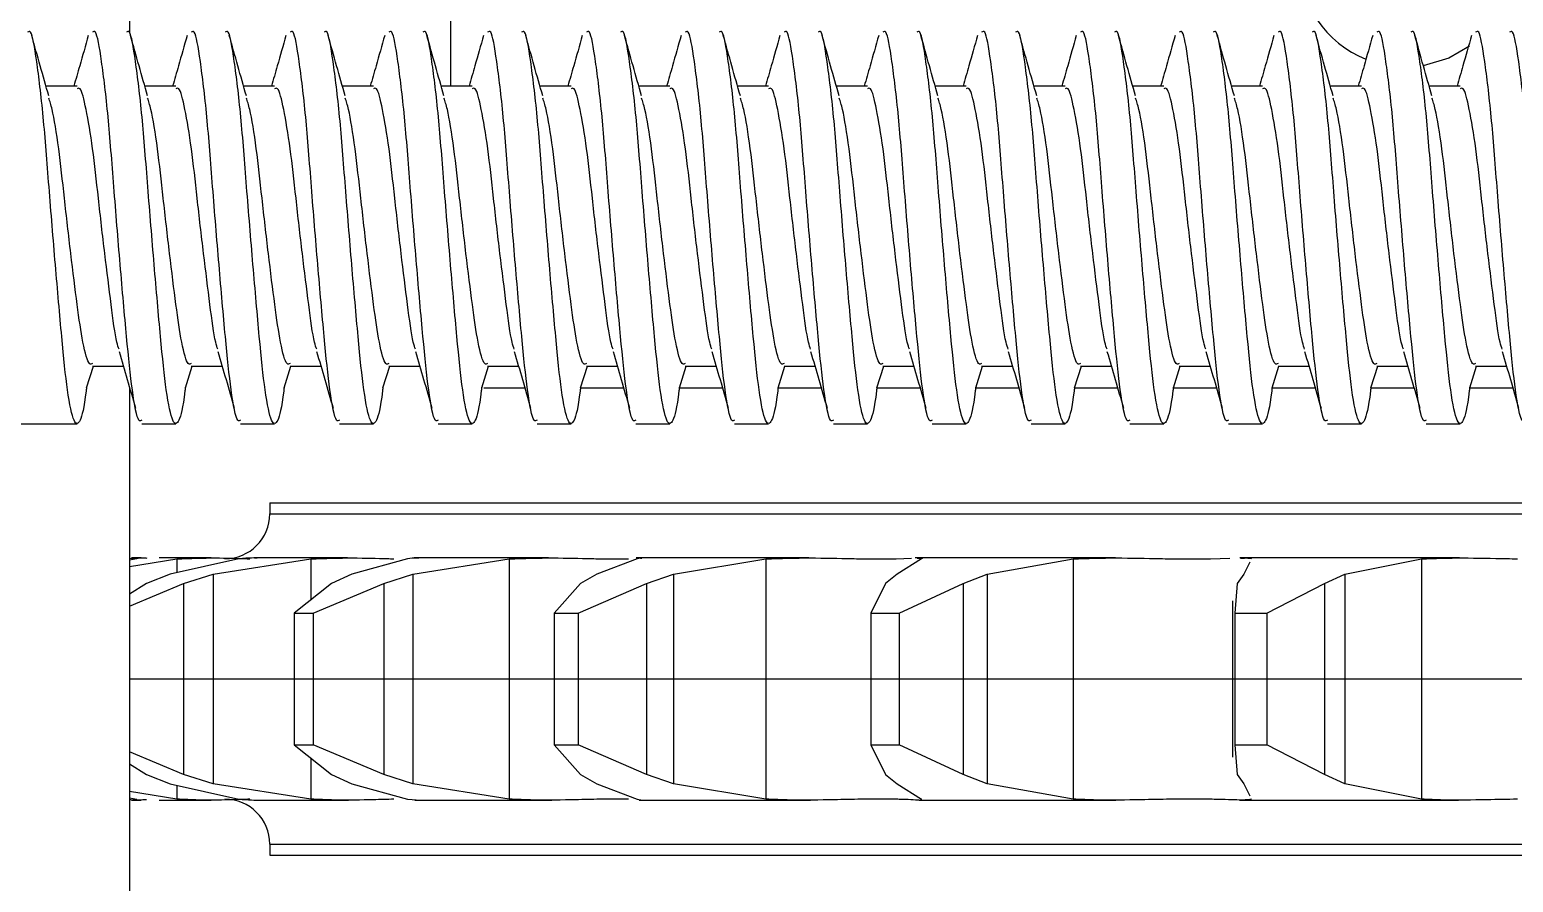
# Model space of a CAD drawing. Header units: millimetres. Extents: x -2889 to 8174, y 2447 to 8478.
# Drawn here: x 1608.521 to 1613.026, y 3398.274 to 3400.862 of the extents above; entities that cross this region are included whole.
import ezdxf

# ---------------------------------------------------------------- set-up
doc = ezdxf.new("R2010")
doc.units = ezdxf.units.MM

msp = doc.modelspace()

# ---------------------------------------------------------------- linework, layer by layer
at = {"color": 7, "linetype": 'Continuous', "lineweight": 25}
for p, q in [((1608.8239, 3404.4155), (1608.8239, 3400.854)), ((1609.7999, 3400.6905), (1609.7999, 3401.6735)), ((1608.6646, 3400.6905), (1608.5704, 3400.6905)), ((1608.9646, 3400.6905), (1608.8704, 3400.6905)), ((1609.2646, 3400.6905), (1609.1704, 3400.6905)), ((1609.5646, 3400.6905), (1609.4704, 3400.6905)), ((1609.8646, 3400.6905), (1609.7704, 3400.6905)), ((1610.1646, 3400.6905), (1610.0704, 3400.6905)), ((1610.4646, 3400.6905), (1610.3704, 3400.6905)), ((1610.7646, 3400.6905), (1610.6704, 3400.6905)), ((1611.0646, 3400.6905), (1610.9704, 3400.6905)), ((1611.3646, 3400.6905), (1611.2704, 3400.6905)), ((1611.6646, 3400.6905), (1611.5704, 3400.6905)), ((1611.9646, 3400.6905), (1611.8704, 3400.6905)), ((1612.2646, 3400.6905), (1612.1704, 3400.6905)), ((1612.5646, 3400.6905), (1612.4704, 3400.6905)), ((1612.8646, 3400.6905), (1612.7704, 3400.6905)), ((1608.6936, 3399.775), (1608.7142, 3399.8405)), ((1608.7115, 3399.8405), (1608.8052, 3399.8405)), ((1608.9936, 3399.775), (1609.0142, 3399.8405)), ((1609.0115, 3399.8405), (1609.1052, 3399.8405)), ((1609.2936, 3399.775), (1609.3142, 3399.8405)), ((1609.3115, 3399.8405), (1609.4052, 3399.8405)), ((1609.5936, 3399.775), (1609.6142, 3399.8405)), ((1609.6115, 3399.8405), (1609.7052, 3399.8405)), ((1609.8936, 3399.775), (1609.9142, 3399.8405)), ((1609.9115, 3399.8405), (1610.0052, 3399.8405)), ((1610.1936, 3399.775), (1610.2142, 3399.8405)), ((1610.2115, 3399.8405), (1610.3052, 3399.8405)), ((1610.4936, 3399.775), (1610.5142, 3399.8405)), ((1610.5115, 3399.8405), (1610.6052, 3399.8405)), ((1610.7936, 3399.775), (1610.8142, 3399.8405)), ((1610.8115, 3399.8405), (1610.9052, 3399.8405)), ((1611.0936, 3399.775), (1611.1142, 3399.8405)), ((1611.1115, 3399.8405), (1611.2052, 3399.8405)), ((1611.3936, 3399.775), (1611.4142, 3399.8405)), ((1611.4115, 3399.8405), (1611.5052, 3399.8405)), ((1611.6936, 3399.775), (1611.7142, 3399.8405)), ((1611.7115, 3399.8405), (1611.8052, 3399.8405)), ((1611.9936, 3399.775), (1612.0142, 3399.8405)), ((1612.0115, 3399.8405), (1612.1052, 3399.8405)), ((1612.2936, 3399.775), (1612.3142, 3399.8405)), ((1612.3115, 3399.8405), (1612.4052, 3399.8405)), ((1612.5936, 3399.775), (1612.6142, 3399.8405)), ((1612.6115, 3399.8405), (1612.7052, 3399.8405)), ((1612.8936, 3399.775), (1612.9142, 3399.8405)), ((1612.9115, 3399.8405), (1613.0052, 3399.8405)), ((1608.8239, 3399.7766), (1608.8239, 3396.2412)), ((1610.0248, 3399.7735), (1609.8999, 3399.7735)), ((1610.3248, 3399.7735), (1610.1931, 3399.7735)), ((1610.6248, 3399.7735), (1610.4931, 3399.7735)), ((1610.9248, 3399.7735), (1610.7931, 3399.7735)), ((1611.2248, 3399.7735), (1611.0931, 3399.7735)), ((1611.5248, 3399.7735), (1611.3931, 3399.7735)), ((1611.8248, 3399.7735), (1611.6931, 3399.7735)), ((1612.1248, 3399.7735), (1611.9931, 3399.7735)), ((1612.4248, 3399.7735), (1612.2931, 3399.7735)), ((1612.7248, 3399.7735), (1612.5931, 3399.7735)), ((1613.0248, 3399.7735), (1612.8931, 3399.7735)), ((1608.0239, 3399.6655), (1608.6646, 3399.6655)), ((1608.8615, 3399.6655), (1608.9646, 3399.6655)), ((1609.1615, 3399.6655), (1609.2646, 3399.6655)), ((1609.4615, 3399.6655), (1609.5646, 3399.6655)), ((1609.7615, 3399.6655), (1609.8646, 3399.6655)), ((1610.0615, 3399.6655), (1610.1646, 3399.6655)), ((1610.3615, 3399.6655), (1610.4646, 3399.6655)), ((1610.6615, 3399.6655), (1610.7646, 3399.6655)), ((1610.9615, 3399.6655), (1611.0646, 3399.6655)), ((1611.2615, 3399.6655), (1611.3646, 3399.6655)), ((1611.5615, 3399.6655), (1611.6646, 3399.6655)), ((1611.8615, 3399.6655), (1611.9646, 3399.6655)), ((1612.1615, 3399.6655), (1612.2646, 3399.6655)), ((1612.4615, 3399.6655), (1612.5646, 3399.6655)), ((1612.7615, 3399.6655), (1612.8646, 3399.6655)), ((1609.2499, 3399.4259), (1609.2499, 3399.392)), ((1609.2499, 3399.4259), (1609.2983, 3399.4259)), ((1609.2983, 3399.4259), (1617.8341, 3399.4259)), ((1608.8239, 3399.2327), (1608.9673, 3399.2558)), ((1608.8461, 3399.2558), (1608.8239, 3399.2515)), ((1608.8589, 3399.2585), (1608.8304, 3399.2585)), ((1609.072, 3399.2585), (1608.9136, 3399.2585)), ((1609.156, 3399.2558), (1608.9479, 3399.209)), ((1609.0781, 3399.209), (1609.3745, 3399.2558)), ((1609.4855, 3399.2585), (1609.2026, 3399.2585)), ((1609.6678, 3399.2558), (1609.4995, 3399.209)), ((1609.6838, 3399.209), (1609.977, 3399.2558)), ((1610.0964, 3399.2585), (1609.688, 3399.2585)), ((1609.977, 3399.2558), (1609.977, 3398.5262)), ((1610.3659, 3399.2558), (1610.2425, 3399.209)), ((1610.2522, 3399.256), (1610.3396, 3399.256)), ((1610.8863, 3399.2585), (1610.362, 3399.2585)), ((1610.4754, 3399.209), (1610.7565, 3399.2558)), ((1610.7565, 3399.2558), (1610.7565, 3398.5262)), ((1611.046, 3399.256), (1611.1521, 3399.256)), ((1611.1521, 3399.256), (1611.1984, 3399.2575)), ((1611.2291, 3399.2558), (1611.1545, 3399.209)), ((1611.8181, 3399.2585), (1611.2098, 3399.2585)), ((1611.4287, 3399.209), (1611.6892, 3399.2558)), ((1611.6892, 3399.2558), (1611.6892, 3398.5262)), ((1611.9842, 3399.256), (1612.1059, 3399.256)), ((1612.1059, 3399.256), (1612.1653, 3399.2575)), ((1612.8623, 3399.2585), (1612.195, 3399.2585)), ((1612.226, 3399.2455), (1612.2075, 3399.209)), ((1612.5148, 3399.209), (1612.7467, 3399.2558)), ((1612.7467, 3399.2558), (1612.7467, 3398.5262)), ((1608.9479, 3399.209), (1608.8754, 3399.1805)), ((1608.9878, 3399.1805), (1609.0781, 3399.209)), ((1609.0781, 3399.209), (1609.0781, 3398.573)), ((1609.4995, 3399.209), (1609.4377, 3399.1805)), ((1609.5967, 3399.1805), (1609.6838, 3399.209)), ((1609.6838, 3399.209), (1609.6838, 3398.573)), ((1610.2425, 3399.209), (1610.1933, 3399.1805)), ((1610.3941, 3399.1805), (1610.4754, 3399.209)), ((1610.4754, 3399.209), (1610.4754, 3398.573)), ((1611.1545, 3399.209), (1611.1192, 3399.1805)), ((1611.3558, 3399.1805), (1611.4287, 3399.209)), ((1611.4287, 3399.209), (1611.4287, 3398.573)), ((1612.2075, 3399.209), (1612.1873, 3399.1805)), ((1612.4525, 3399.1805), (1612.5148, 3399.209)), ((1612.5148, 3399.209), (1612.5148, 3398.573)), ((1608.8239, 3399.1122), (1608.9878, 3399.1805)), ((1608.8754, 3399.1805), (1608.8239, 3399.1483)), ((1608.9878, 3399.1805), (1608.9878, 3398.6016)), ((1609.4377, 3399.1805), (1609.324, 3399.0909)), ((1609.3821, 3399.0909), (1609.5967, 3399.1805)), ((1609.5967, 3399.1805), (1609.5967, 3398.6016)), ((1610.1933, 3399.1805), (1610.1132, 3399.0909)), ((1610.1865, 3399.0909), (1610.3941, 3399.1805)), ((1610.3941, 3399.1805), (1610.3941, 3398.6016)), ((1611.1192, 3399.1805), (1611.0751, 3399.0909)), ((1611.1615, 3399.0909), (1611.3558, 3399.1805)), ((1611.3558, 3399.1805), (1611.3558, 3398.6016)), ((1612.1873, 3399.1805), (1612.1806, 3399.0909)), ((1612.2774, 3399.0909), (1612.4525, 3399.1805)), ((1612.4525, 3399.1805), (1612.4525, 3398.6016)), ((1612.1733, 3399.1284), (1612.1733, 3398.6536)), ((1609.324, 3399.0909), (1609.3821, 3399.0909)), ((1609.324, 3399.0909), (1609.324, 3398.6911)), ((1609.3821, 3399.0909), (1609.3821, 3398.6911)), ((1610.1132, 3399.0909), (1610.1865, 3399.0909)), ((1610.1132, 3399.0909), (1610.1132, 3398.6911)), ((1610.1865, 3399.0909), (1610.1865, 3398.6911)), ((1611.0751, 3399.0909), (1611.1615, 3399.0909)), ((1611.0751, 3399.0909), (1611.0751, 3398.6911)), ((1611.1615, 3399.0909), (1611.1615, 3398.6911)), ((1612.1806, 3399.0909), (1612.2774, 3399.0909)), ((1612.1806, 3399.0909), (1612.1806, 3398.6911)), ((1612.2774, 3399.0909), (1612.2774, 3398.6911)), ((1608.9878, 3398.6016), (1608.8239, 3398.6698)), ((1609.324, 3398.6911), (1609.4377, 3398.6016)), ((1609.324, 3398.6911), (1609.3821, 3398.6911)), ((1609.5967, 3398.6016), (1609.3821, 3398.6911)), ((1610.1132, 3398.6911), (1610.1933, 3398.6016)), ((1610.1132, 3398.6911), (1610.1865, 3398.6911)), ((1610.3941, 3398.6016), (1610.1865, 3398.6911)), ((1611.0751, 3398.6911), (1611.1192, 3398.6016)), ((1611.0751, 3398.6911), (1611.1615, 3398.6911)), ((1611.3558, 3398.6016), (1611.1615, 3398.6911)), ((1612.1806, 3398.6911), (1612.1873, 3398.6016)), ((1612.1806, 3398.6911), (1612.2774, 3398.6911)), ((1612.4525, 3398.6016), (1612.2774, 3398.6911)), ((1608.8239, 3398.6337), (1608.8754, 3398.6016)), ((1608.8754, 3398.6016), (1608.9479, 3398.573)), ((1608.9479, 3398.573), (1609.156, 3398.5262)), ((1609.0781, 3398.573), (1608.9878, 3398.6016)), ((1609.3745, 3398.5262), (1609.0781, 3398.573)), ((1609.4377, 3398.6016), (1609.4995, 3398.573)), ((1609.4995, 3398.573), (1609.6678, 3398.5262)), ((1609.6838, 3398.573), (1609.5967, 3398.6016)), ((1609.977, 3398.5262), (1609.6838, 3398.573)), ((1610.1933, 3398.6016), (1610.2425, 3398.573)), ((1610.2425, 3398.573), (1610.3659, 3398.5262)), ((1610.4754, 3398.573), (1610.3941, 3398.6016)), ((1610.7565, 3398.5262), (1610.4754, 3398.573)), ((1611.1192, 3398.6016), (1611.1545, 3398.573)), ((1611.1545, 3398.573), (1611.2291, 3398.5262)), ((1611.4287, 3398.573), (1611.3558, 3398.6016)), ((1611.6892, 3398.5262), (1611.4287, 3398.573)), ((1612.1873, 3398.6016), (1612.2075, 3398.573)), ((1612.2075, 3398.573), (1612.226, 3398.5365)), ((1612.5148, 3398.573), (1612.4525, 3398.6016)), ((1612.7467, 3398.5262), (1612.5148, 3398.573)), ((1608.9673, 3398.5262), (1608.8239, 3398.5493)), ((1608.8239, 3398.5305), (1608.8461, 3398.5262)), ((1608.8304, 3398.5235), (1608.8593, 3398.5235)), ((1608.9143, 3398.5235), (1609.072, 3398.5235)), ((1609.2027, 3398.5235), (1609.4888, 3398.5235)), ((1609.6908, 3398.5235), (1610.1062, 3398.5235)), ((1610.3396, 3398.526), (1610.2522, 3398.526)), ((1610.3659, 3398.5262), (1610.3815, 3398.5236)), ((1610.372, 3398.5235), (1610.892, 3398.5235)), ((1611.1521, 3398.526), (1611.046, 3398.526)), ((1611.2214, 3398.5235), (1611.819, 3398.5235)), ((1611.2291, 3398.5262), (1611.2266, 3398.5253)), ((1612.1059, 3398.526), (1611.9842, 3398.526)), ((1612.1942, 3398.5235), (1612.859, 3398.5235)), ((1609.2499, 3398.3901), (1609.2499, 3398.3561)), ((1609.2499, 3398.3561), (1609.2983, 3398.3561)), ((1609.2983, 3398.3561), (1617.8341, 3398.3561))]:
    msp.add_line(p, q, dxfattribs=at)
at = {"color": 8, "linetype": 'Continuous', "lineweight": 25}
for p, q in [((1609.2499, 3399.392), (1609.2983, 3399.392)), ((1609.2983, 3399.392), (1617.8341, 3399.392)), ((1608.9673, 3399.2558), (1608.9673, 3399.2134)), ((1609.3745, 3399.2558), (1609.3745, 3399.1307)), ((1609.3745, 3398.6513), (1609.3745, 3398.5262)), ((1608.9673, 3398.5686), (1608.9673, 3398.5262)), ((1609.2499, 3398.3901), (1609.2983, 3398.3901)), ((1609.2983, 3398.3901), (1617.8341, 3398.3901))]:
    msp.add_line(p, q, dxfattribs=at)
msp.add_line((1658.7677, 3398.891), (1608.8239, 3398.891))
at = {"color": 7, "linetype": 'Continuous', "lineweight": 25, "flags": 128}
msp.add_lwpolyline([(1612.8925, 3400.8117), (1612.8304, 3400.7759), (1612.7517, 3400.7526)], dxfattribs=at)
at = {"color": 7, "linetype": 'Continuous', "lineweight": 25}
for centre, radius, start, end in [((1612.6999, 3401.0735), 0.325, 180, 248.003), ((1609.1139, 3399.392), 0.1359, 270, 0), ((1609.1139, 3398.3901), 0.1359, 0, 90)]:
    msp.add_arc(centre, radius, start, end, dxfattribs=at)
for points, knots in [([(1608.6936, 3399.7779), (1608.6932, 3399.7737), (1608.6862, 3399.714), (1608.6739, 3399.6666), (1608.6558, 3399.6603), (1608.6353, 3399.754), (1608.6184, 3399.9238), (1608.5989, 3400.1457), (1608.5793, 3400.3856), (1608.5624, 3400.6089), (1608.5419, 3400.7745), (1608.5269, 3400.8627), (1608.5177, 3400.8563), (1608.5146, 3400.8541)], [0, 0, 0, 0, 0.007835, 0.111603, 0.215371, 0.321885, 0.424154, 0.529736, 0.635319, 0.737588, 0.844102, 0.947869, 1, 1, 1, 1]), ([(1608.8615, 3399.6769), (1608.8585, 3399.6747), (1608.8494, 3399.668), (1608.8322, 3399.7566), (1608.8153, 3399.9231), (1608.7957, 3400.1459), (1608.7762, 3400.3855), (1608.7593, 3400.6089), (1608.7388, 3400.7745), (1608.7238, 3400.8627), (1608.7146, 3400.8563), (1608.7115, 3400.8541)], [0, 0, 0, 0, 0.061748, 0.189116, 0.311408, 0.437663, 0.563918, 0.68621, 0.813578, 0.937663, 1, 1, 1, 1]), ([(1608.9936, 3399.7779), (1608.9932, 3399.7737), (1608.9862, 3399.714), (1608.9739, 3399.6666), (1608.9558, 3399.6603), (1608.9353, 3399.754), (1608.9184, 3399.9238), (1608.8989, 3400.1457), (1608.8793, 3400.3856), (1608.8624, 3400.6089), (1608.8419, 3400.7745), (1608.8269, 3400.8627), (1608.8177, 3400.8563), (1608.8146, 3400.8541)], [0, 0, 0, 0, 0.007835, 0.111603, 0.215371, 0.321885, 0.424154, 0.529736, 0.635319, 0.737588, 0.844102, 0.947869, 1, 1, 1, 1]), ([(1609.1615, 3399.6769), (1609.1585, 3399.6747), (1609.1494, 3399.668), (1609.1322, 3399.7566), (1609.1153, 3399.9231), (1609.0957, 3400.1459), (1609.0762, 3400.3855), (1609.0593, 3400.6089), (1609.0388, 3400.7745), (1609.0238, 3400.8627), (1609.0146, 3400.8563), (1609.0115, 3400.8541)], [0, 0, 0, 0, 0.061748, 0.189116, 0.311408, 0.437663, 0.563918, 0.68621, 0.813578, 0.937663, 1, 1, 1, 1]), ([(1609.2936, 3399.7779), (1609.2932, 3399.7737), (1609.2862, 3399.714), (1609.2739, 3399.6666), (1609.2558, 3399.6603), (1609.2353, 3399.754), (1609.2184, 3399.9238), (1609.1989, 3400.1457), (1609.1793, 3400.3856), (1609.1624, 3400.6089), (1609.1419, 3400.7745), (1609.1269, 3400.8627), (1609.1177, 3400.8563), (1609.1146, 3400.8541)], [0, 0, 0, 0, 0.007835, 0.111603, 0.215371, 0.321885, 0.424154, 0.529736, 0.635319, 0.737588, 0.844102, 0.947869, 1, 1, 1, 1]), ([(1609.4615, 3399.6769), (1609.4585, 3399.6747), (1609.4494, 3399.668), (1609.4322, 3399.7566), (1609.4153, 3399.9231), (1609.3957, 3400.1459), (1609.3762, 3400.3855), (1609.3593, 3400.6089), (1609.3388, 3400.7745), (1609.3238, 3400.8627), (1609.3146, 3400.8563), (1609.3115, 3400.8541)], [0, 0, 0, 0, 0.061748, 0.189116, 0.311408, 0.437663, 0.563918, 0.68621, 0.813578, 0.937663, 1, 1, 1, 1]), ([(1609.5936, 3399.7779), (1609.5932, 3399.7737), (1609.5862, 3399.714), (1609.5739, 3399.6666), (1609.5558, 3399.6603), (1609.5353, 3399.754), (1609.5184, 3399.9238), (1609.4989, 3400.1457), (1609.4793, 3400.3856), (1609.4624, 3400.6089), (1609.4419, 3400.7745), (1609.4269, 3400.8627), (1609.4177, 3400.8563), (1609.4146, 3400.8541)], [0, 0, 0, 0, 0.007835, 0.111603, 0.215371, 0.321885, 0.424154, 0.529736, 0.635319, 0.737588, 0.844102, 0.947869, 1, 1, 1, 1]), ([(1609.7615, 3399.6769), (1609.7585, 3399.6747), (1609.7494, 3399.668), (1609.7322, 3399.7566), (1609.7153, 3399.9231), (1609.6957, 3400.1459), (1609.6762, 3400.3855), (1609.6593, 3400.6089), (1609.6388, 3400.7745), (1609.6238, 3400.8627), (1609.6146, 3400.8563), (1609.6115, 3400.8541)], [0, 0, 0, 0, 0.061748, 0.189116, 0.311408, 0.437663, 0.563918, 0.68621, 0.813578, 0.937663, 1, 1, 1, 1]), ([(1609.8936, 3399.7779), (1609.8932, 3399.7737), (1609.8862, 3399.714), (1609.8739, 3399.6666), (1609.8558, 3399.6603), (1609.8353, 3399.754), (1609.8184, 3399.9238), (1609.7989, 3400.1457), (1609.7793, 3400.3856), (1609.7624, 3400.6089), (1609.7419, 3400.7745), (1609.7269, 3400.8627), (1609.7177, 3400.8563), (1609.7146, 3400.8541)], [0, 0, 0, 0, 0.007835, 0.111603, 0.215371, 0.321885, 0.424154, 0.529736, 0.635319, 0.737588, 0.844102, 0.947869, 1, 1, 1, 1]), ([(1610.0615, 3399.6769), (1610.0585, 3399.6747), (1610.0494, 3399.668), (1610.0322, 3399.7566), (1610.0153, 3399.9231), (1609.9957, 3400.1459), (1609.9762, 3400.3855), (1609.9593, 3400.6089), (1609.9388, 3400.7745), (1609.9238, 3400.8627), (1609.9146, 3400.8563), (1609.9115, 3400.8541)], [0, 0, 0, 0, 0.061748, 0.189116, 0.311408, 0.437663, 0.563918, 0.68621, 0.813578, 0.937663, 1, 1, 1, 1]), ([(1610.1936, 3399.7779), (1610.1932, 3399.7737), (1610.1862, 3399.714), (1610.1739, 3399.6666), (1610.1558, 3399.6603), (1610.1353, 3399.754), (1610.1184, 3399.9238), (1610.0989, 3400.1457), (1610.0793, 3400.3856), (1610.0624, 3400.6089), (1610.0419, 3400.7745), (1610.0269, 3400.8627), (1610.0177, 3400.8563), (1610.0146, 3400.8541)], [0, 0, 0, 0, 0.007835, 0.111603, 0.215371, 0.321885, 0.424154, 0.529736, 0.635319, 0.737588, 0.844102, 0.947869, 1, 1, 1, 1]), ([(1610.3615, 3399.6769), (1610.3585, 3399.6747), (1610.3494, 3399.668), (1610.3322, 3399.7566), (1610.3153, 3399.9231), (1610.2957, 3400.1459), (1610.2762, 3400.3855), (1610.2593, 3400.6089), (1610.2388, 3400.7745), (1610.2238, 3400.8627), (1610.2146, 3400.8563), (1610.2115, 3400.8541)], [0, 0, 0, 0, 0.061748, 0.189116, 0.311408, 0.437663, 0.563918, 0.68621, 0.813578, 0.937663, 1, 1, 1, 1]), ([(1610.4936, 3399.7779), (1610.4932, 3399.7737), (1610.4862, 3399.714), (1610.4739, 3399.6666), (1610.4558, 3399.6603), (1610.4353, 3399.754), (1610.4184, 3399.9238), (1610.3989, 3400.1457), (1610.3793, 3400.3856), (1610.3624, 3400.6089), (1610.3419, 3400.7745), (1610.3269, 3400.8627), (1610.3177, 3400.8563), (1610.3146, 3400.8541)], [0, 0, 0, 0, 0.007835, 0.111603, 0.215371, 0.321885, 0.424154, 0.529736, 0.635319, 0.737588, 0.844102, 0.947869, 1, 1, 1, 1]), ([(1610.6615, 3399.6769), (1610.6585, 3399.6747), (1610.6494, 3399.668), (1610.6322, 3399.7566), (1610.6153, 3399.9231), (1610.5957, 3400.1459), (1610.5762, 3400.3855), (1610.5593, 3400.6089), (1610.5388, 3400.7745), (1610.5238, 3400.8627), (1610.5146, 3400.8563), (1610.5115, 3400.8541)], [0, 0, 0, 0, 0.061748, 0.189116, 0.311408, 0.437663, 0.563918, 0.68621, 0.813578, 0.937663, 1, 1, 1, 1]), ([(1610.7936, 3399.7779), (1610.7932, 3399.7737), (1610.7862, 3399.714), (1610.7739, 3399.6666), (1610.7558, 3399.6603), (1610.7353, 3399.754), (1610.7184, 3399.9238), (1610.6989, 3400.1457), (1610.6793, 3400.3856), (1610.6624, 3400.6089), (1610.6419, 3400.7745), (1610.6269, 3400.8627), (1610.6177, 3400.8563), (1610.6146, 3400.8541)], [0, 0, 0, 0, 0.007835, 0.111603, 0.215371, 0.321885, 0.424154, 0.529736, 0.635319, 0.737588, 0.844102, 0.947869, 1, 1, 1, 1]), ([(1610.9615, 3399.6769), (1610.9585, 3399.6747), (1610.9494, 3399.668), (1610.9322, 3399.7566), (1610.9153, 3399.9231), (1610.8957, 3400.1459), (1610.8762, 3400.3855), (1610.8593, 3400.6089), (1610.8388, 3400.7745), (1610.8238, 3400.8627), (1610.8146, 3400.8563), (1610.8115, 3400.8541)], [0, 0, 0, 0, 0.061748, 0.189116, 0.311408, 0.437663, 0.563918, 0.68621, 0.813578, 0.937663, 1, 1, 1, 1]), ([(1611.0936, 3399.7779), (1611.0932, 3399.7737), (1611.0862, 3399.714), (1611.0739, 3399.6666), (1611.0558, 3399.6603), (1611.0353, 3399.754), (1611.0184, 3399.9238), (1610.9989, 3400.1457), (1610.9793, 3400.3856), (1610.9624, 3400.6089), (1610.9419, 3400.7745), (1610.9269, 3400.8627), (1610.9177, 3400.8563), (1610.9146, 3400.8541)], [0, 0, 0, 0, 0.007835, 0.111603, 0.215371, 0.321885, 0.424154, 0.529736, 0.635319, 0.737588, 0.844102, 0.947869, 1, 1, 1, 1]), ([(1611.2615, 3399.6769), (1611.2585, 3399.6747), (1611.2494, 3399.668), (1611.2322, 3399.7566), (1611.2153, 3399.9231), (1611.1957, 3400.1459), (1611.1762, 3400.3855), (1611.1593, 3400.6089), (1611.1388, 3400.7745), (1611.1238, 3400.8627), (1611.1146, 3400.8563), (1611.1115, 3400.8541)], [0, 0, 0, 0, 0.061748, 0.189116, 0.311408, 0.437663, 0.563918, 0.68621, 0.813578, 0.937663, 1, 1, 1, 1]), ([(1611.3936, 3399.7779), (1611.3932, 3399.7737), (1611.3862, 3399.714), (1611.3739, 3399.6666), (1611.3558, 3399.6603), (1611.3353, 3399.754), (1611.3184, 3399.9238), (1611.2989, 3400.1457), (1611.2793, 3400.3856), (1611.2624, 3400.6089), (1611.2419, 3400.7745), (1611.2269, 3400.8627), (1611.2177, 3400.8563), (1611.2146, 3400.8541)], [0, 0, 0, 0, 0.007835, 0.111603, 0.215371, 0.321885, 0.424154, 0.529736, 0.635319, 0.737588, 0.844102, 0.947869, 1, 1, 1, 1]), ([(1611.5615, 3399.6769), (1611.5585, 3399.6747), (1611.5494, 3399.668), (1611.5322, 3399.7566), (1611.5153, 3399.9231), (1611.4957, 3400.1459), (1611.4762, 3400.3855), (1611.4593, 3400.6089), (1611.4388, 3400.7745), (1611.4238, 3400.8627), (1611.4146, 3400.8563), (1611.4115, 3400.8541)], [0, 0, 0, 0, 0.061748, 0.189116, 0.311408, 0.437663, 0.563918, 0.68621, 0.813578, 0.937663, 1, 1, 1, 1]), ([(1611.6936, 3399.7779), (1611.6932, 3399.7737), (1611.6862, 3399.714), (1611.6739, 3399.6666), (1611.6558, 3399.6603), (1611.6353, 3399.754), (1611.6184, 3399.9238), (1611.5989, 3400.1457), (1611.5793, 3400.3856), (1611.5624, 3400.6089), (1611.5419, 3400.7745), (1611.5269, 3400.8627), (1611.5177, 3400.8563), (1611.5146, 3400.8541)], [0, 0, 0, 0, 0.007835, 0.111603, 0.215371, 0.321885, 0.424154, 0.529736, 0.635319, 0.737588, 0.844102, 0.947869, 1, 1, 1, 1]), ([(1611.8615, 3399.6769), (1611.8585, 3399.6747), (1611.8494, 3399.668), (1611.8322, 3399.7566), (1611.8153, 3399.9231), (1611.7957, 3400.1459), (1611.7762, 3400.3855), (1611.7593, 3400.6089), (1611.7388, 3400.7745), (1611.7238, 3400.8627), (1611.7146, 3400.8563), (1611.7115, 3400.8541)], [0, 0, 0, 0, 0.061748, 0.189116, 0.311408, 0.437663, 0.563918, 0.68621, 0.813578, 0.937663, 1, 1, 1, 1]), ([(1611.9936, 3399.7779), (1611.9932, 3399.7737), (1611.9862, 3399.714), (1611.9739, 3399.6666), (1611.9558, 3399.6603), (1611.9353, 3399.754), (1611.9184, 3399.9238), (1611.8989, 3400.1457), (1611.8793, 3400.3856), (1611.8624, 3400.6089), (1611.8419, 3400.7745), (1611.8269, 3400.8627), (1611.8177, 3400.8563), (1611.8146, 3400.8541)], [0, 0, 0, 0, 0.007835, 0.111603, 0.215371, 0.321885, 0.424154, 0.529736, 0.635319, 0.737588, 0.844102, 0.947869, 1, 1, 1, 1]), ([(1612.1615, 3399.6769), (1612.1585, 3399.6747), (1612.1494, 3399.668), (1612.1322, 3399.7566), (1612.1153, 3399.9231), (1612.0957, 3400.1459), (1612.0762, 3400.3855), (1612.0593, 3400.6089), (1612.0388, 3400.7745), (1612.0238, 3400.8627), (1612.0146, 3400.8563), (1612.0115, 3400.8541)], [0, 0, 0, 0, 0.061748, 0.189116, 0.311408, 0.437663, 0.563918, 0.68621, 0.813578, 0.937663, 1, 1, 1, 1]), ([(1612.2936, 3399.7779), (1612.2932, 3399.7737), (1612.2862, 3399.714), (1612.2739, 3399.6666), (1612.2558, 3399.6603), (1612.2353, 3399.754), (1612.2184, 3399.9238), (1612.1989, 3400.1457), (1612.1793, 3400.3856), (1612.1624, 3400.6089), (1612.1419, 3400.7745), (1612.1269, 3400.8627), (1612.1177, 3400.8563), (1612.1146, 3400.8541)], [0, 0, 0, 0, 0.007835, 0.111603, 0.215371, 0.321885, 0.424154, 0.529736, 0.635319, 0.737588, 0.844102, 0.947869, 1, 1, 1, 1]), ([(1612.4615, 3399.6769), (1612.4585, 3399.6747), (1612.4494, 3399.668), (1612.4322, 3399.7566), (1612.4153, 3399.9231), (1612.3957, 3400.1459), (1612.3762, 3400.3855), (1612.3593, 3400.6089), (1612.3388, 3400.7745), (1612.3238, 3400.8627), (1612.3146, 3400.8563), (1612.3115, 3400.8541)], [0, 0, 0, 0, 0.061748, 0.189116, 0.311408, 0.437663, 0.563918, 0.68621, 0.813578, 0.937663, 1, 1, 1, 1]), ([(1612.5936, 3399.7779), (1612.5932, 3399.7737), (1612.5862, 3399.714), (1612.5739, 3399.6666), (1612.5558, 3399.6603), (1612.5353, 3399.754), (1612.5184, 3399.9238), (1612.4989, 3400.1457), (1612.4793, 3400.3856), (1612.4624, 3400.6089), (1612.4419, 3400.7745), (1612.4269, 3400.8627), (1612.4177, 3400.8563), (1612.4146, 3400.8541)], [0, 0, 0, 0, 0.007835, 0.111603, 0.215371, 0.321885, 0.424154, 0.529736, 0.635319, 0.737588, 0.844102, 0.947869, 1, 1, 1, 1]), ([(1612.7615, 3399.6769), (1612.7585, 3399.6747), (1612.7494, 3399.668), (1612.7322, 3399.7566), (1612.7153, 3399.9231), (1612.6957, 3400.1459), (1612.6762, 3400.3855), (1612.6593, 3400.6089), (1612.6388, 3400.7745), (1612.6238, 3400.8627), (1612.6146, 3400.8563), (1612.6115, 3400.8541)], [0, 0, 0, 0, 0.061748, 0.189116, 0.311408, 0.437663, 0.563918, 0.68621, 0.813578, 0.937663, 1, 1, 1, 1]), ([(1612.8936, 3399.7779), (1612.8932, 3399.7737), (1612.8862, 3399.714), (1612.8739, 3399.6666), (1612.8558, 3399.6603), (1612.8353, 3399.754), (1612.8184, 3399.9238), (1612.7989, 3400.1457), (1612.7793, 3400.3856), (1612.7624, 3400.6089), (1612.7419, 3400.7745), (1612.7269, 3400.8627), (1612.7177, 3400.8563), (1612.7146, 3400.8541)], [0, 0, 0, 0, 0.007835, 0.111603, 0.215371, 0.321885, 0.424154, 0.529736, 0.635319, 0.737588, 0.844102, 0.947869, 1, 1, 1, 1]), ([(1613.0615, 3399.6769), (1613.0585, 3399.6747), (1613.0494, 3399.668), (1613.0322, 3399.7566), (1613.0153, 3399.9231), (1612.9957, 3400.1459), (1612.9762, 3400.3855), (1612.9593, 3400.6089), (1612.9388, 3400.7745), (1612.9238, 3400.8627), (1612.9146, 3400.8563), (1612.9115, 3400.8541)], [0, 0, 0, 0, 0.061748, 0.189116, 0.311408, 0.437663, 0.563918, 0.68621, 0.813578, 0.937663, 1, 1, 1, 1]), ([(1613.1936, 3399.7779), (1613.1932, 3399.7737), (1613.1862, 3399.714), (1613.1739, 3399.6666), (1613.1558, 3399.6603), (1613.1353, 3399.754), (1613.1184, 3399.9238), (1613.0989, 3400.1457), (1613.0793, 3400.3856), (1613.0624, 3400.6089), (1613.0419, 3400.7745), (1613.0269, 3400.8627), (1613.0177, 3400.8563), (1613.0146, 3400.8541)], [0, 0, 0, 0, 0.007835, 0.111603, 0.215371, 0.321885, 0.424154, 0.529736, 0.635319, 0.737588, 0.844102, 0.947869, 1, 1, 1, 1]), ([(1608.5788, 3400.6612), (1608.5701, 3400.6914), (1608.5526, 3400.7523), (1608.5356, 3400.8135), (1608.527, 3400.8443)], [0, 0, 0, 0, 0.496763, 1, 1, 1, 1]), ([(1608.6989, 3400.8445), (1608.6902, 3400.8136), (1608.6757, 3400.7622), (1608.6609, 3400.711), (1608.655, 3400.6905)], [0, 0, 0, 0, 0.6002372, 1, 1, 1, 1]), ([(1608.8788, 3400.6612), (1608.8701, 3400.6914), (1608.8526, 3400.7523), (1608.8356, 3400.8135), (1608.827, 3400.8443)], [0, 0, 0, 0, 0.496763, 1, 1, 1, 1]), ([(1608.9989, 3400.8445), (1608.9902, 3400.8136), (1608.9757, 3400.7622), (1608.9609, 3400.711), (1608.955, 3400.6905)], [0, 0, 0, 0, 0.600237, 1, 1, 1, 1]), ([(1609.1788, 3400.6612), (1609.1701, 3400.6914), (1609.1526, 3400.7523), (1609.1356, 3400.8135), (1609.127, 3400.8443)], [0, 0, 0, 0, 0.4967634, 1, 1, 1, 1]), ([(1609.2989, 3400.8445), (1609.2902, 3400.8136), (1609.2757, 3400.7622), (1609.2609, 3400.711), (1609.255, 3400.6905)], [0, 0, 0, 0, 0.600237, 1, 1, 1, 1]), ([(1609.4788, 3400.6612), (1609.4701, 3400.6914), (1609.4526, 3400.7523), (1609.4356, 3400.8135), (1609.427, 3400.8443)], [0, 0, 0, 0, 0.496763, 1, 1, 1, 1]), ([(1609.5989, 3400.8445), (1609.5902, 3400.8136), (1609.5757, 3400.7622), (1609.5609, 3400.711), (1609.555, 3400.6905)], [0, 0, 0, 0, 0.600237, 1, 1, 1, 1]), ([(1609.7788, 3400.6612), (1609.7701, 3400.6914), (1609.7526, 3400.7523), (1609.7356, 3400.8135), (1609.727, 3400.8443)], [0, 0, 0, 0, 0.4967634, 1, 1, 1, 1]), ([(1609.8989, 3400.8445), (1609.8902, 3400.8136), (1609.8757, 3400.7622), (1609.8609, 3400.711), (1609.855, 3400.6905)], [0, 0, 0, 0, 0.600237, 1, 1, 1, 1]), ([(1610.0788, 3400.6612), (1610.0701, 3400.6914), (1610.0526, 3400.7523), (1610.0356, 3400.8135), (1610.027, 3400.8443)], [0, 0, 0, 0, 0.496763, 1, 1, 1, 1]), ([(1610.1989, 3400.8445), (1610.1902, 3400.8136), (1610.1757, 3400.7622), (1610.1609, 3400.711), (1610.155, 3400.6905)], [0, 0, 0, 0, 0.600237, 1, 1, 1, 1]), ([(1610.3788, 3400.6612), (1610.3701, 3400.6914), (1610.3526, 3400.7523), (1610.3356, 3400.8135), (1610.327, 3400.8443)], [0, 0, 0, 0, 0.496763, 1, 1, 1, 1]), ([(1610.4989, 3400.8445), (1610.4902, 3400.8136), (1610.4757, 3400.7622), (1610.4609, 3400.711), (1610.455, 3400.6905)], [0, 0, 0, 0, 0.6002372, 1, 1, 1, 1]), ([(1610.6788, 3400.6612), (1610.6701, 3400.6914), (1610.6526, 3400.7523), (1610.6356, 3400.8135), (1610.627, 3400.8443)], [0, 0, 0, 0, 0.496763, 1, 1, 1, 1]), ([(1610.7989, 3400.8445), (1610.7902, 3400.8136), (1610.7757, 3400.7622), (1610.7609, 3400.711), (1610.755, 3400.6905)], [0, 0, 0, 0, 0.600237, 1, 1, 1, 1]), ([(1610.9788, 3400.6612), (1610.9701, 3400.6914), (1610.9526, 3400.7523), (1610.9356, 3400.8135), (1610.927, 3400.8443)], [0, 0, 0, 0, 0.4967634, 1, 1, 1, 1]), ([(1611.0989, 3400.8445), (1611.0902, 3400.8136), (1611.0757, 3400.7622), (1611.0609, 3400.711), (1611.055, 3400.6905)], [0, 0, 0, 0, 0.600237, 1, 1, 1, 1]), ([(1611.2788, 3400.6612), (1611.2701, 3400.6914), (1611.2526, 3400.7523), (1611.2356, 3400.8135), (1611.227, 3400.8443)], [0, 0, 0, 0, 0.4967634, 1, 1, 1, 1]), ([(1611.3989, 3400.8445), (1611.3902, 3400.8136), (1611.3757, 3400.7622), (1611.3609, 3400.711), (1611.355, 3400.6905)], [0, 0, 0, 0, 0.600237, 1, 1, 1, 1]), ([(1611.5788, 3400.6612), (1611.5701, 3400.6914), (1611.5526, 3400.7523), (1611.5356, 3400.8135), (1611.527, 3400.8443)], [0, 0, 0, 0, 0.4967634, 1, 1, 1, 1]), ([(1611.6989, 3400.8445), (1611.6902, 3400.8136), (1611.6757, 3400.7622), (1611.6609, 3400.711), (1611.655, 3400.6905)], [0, 0, 0, 0, 0.600237, 1, 1, 1, 1]), ([(1611.8788, 3400.6612), (1611.8701, 3400.6914), (1611.8526, 3400.7523), (1611.8356, 3400.8135), (1611.827, 3400.8443)], [0, 0, 0, 0, 0.496763, 1, 1, 1, 1]), ([(1611.9989, 3400.8445), (1611.9902, 3400.8136), (1611.9757, 3400.7622), (1611.9609, 3400.711), (1611.955, 3400.6905)], [0, 0, 0, 0, 0.600237, 1, 1, 1, 1]), ([(1612.1788, 3400.6612), (1612.1701, 3400.6914), (1612.1526, 3400.7523), (1612.1356, 3400.8135), (1612.127, 3400.8443)], [0, 0, 0, 0, 0.496763, 1, 1, 1, 1]), ([(1612.2989, 3400.8445), (1612.2902, 3400.8136), (1612.2757, 3400.7622), (1612.2609, 3400.711), (1612.255, 3400.6905)], [0, 0, 0, 0, 0.600237, 1, 1, 1, 1]), ([(1612.4788, 3400.6612), (1612.4701, 3400.6914), (1612.4526, 3400.7523), (1612.4356, 3400.8135), (1612.427, 3400.8443)], [0, 0, 0, 0, 0.496763, 1, 1, 1, 1]), ([(1612.5989, 3400.8445), (1612.5902, 3400.8136), (1612.5757, 3400.7622), (1612.5609, 3400.711), (1612.555, 3400.6905)], [0, 0, 0, 0, 0.600237, 1, 1, 1, 1]), ([(1612.7788, 3400.6612), (1612.7701, 3400.6914), (1612.7526, 3400.7523), (1612.7356, 3400.8135), (1612.727, 3400.8443)], [0, 0, 0, 0, 0.496763, 1, 1, 1, 1]), ([(1612.8989, 3400.8445), (1612.8902, 3400.8136), (1612.8757, 3400.7622), (1612.8609, 3400.711), (1612.855, 3400.6905)], [0, 0, 0, 0, 0.600237, 1, 1, 1, 1]), ([(1608.7923, 3399.8918), (1608.79, 3399.8983), (1608.7814, 3399.9233), (1608.7685, 3400.0262), (1608.7488, 3400.1799), (1608.7293, 3400.3507), (1608.7124, 3400.5087), (1608.6919, 3400.626), (1608.6769, 3400.6885), (1608.6677, 3400.684), (1608.6646, 3400.6824)], [0, 0, 0, 0, 0.0495, 0.192812, 0.340828, 0.488844, 0.632157, 0.781495, 0.926935, 1, 1, 1, 1]), ([(1609.0923, 3399.8918), (1609.09, 3399.8983), (1609.0814, 3399.9233), (1609.0685, 3400.0262), (1609.0488, 3400.1799), (1609.0293, 3400.3507), (1609.0124, 3400.5087), (1608.9919, 3400.626), (1608.9769, 3400.6885), (1608.9677, 3400.684), (1608.9646, 3400.6824)], [0, 0, 0, 0, 0.0495, 0.192812, 0.340828, 0.488844, 0.632157, 0.781495, 0.926935, 1, 1, 1, 1]), ([(1609.3923, 3399.8918), (1609.39, 3399.8983), (1609.3814, 3399.9233), (1609.3685, 3400.0262), (1609.3488, 3400.1799), (1609.3293, 3400.3507), (1609.3124, 3400.5087), (1609.2919, 3400.626), (1609.2769, 3400.6885), (1609.2677, 3400.684), (1609.2646, 3400.6824)], [0, 0, 0, 0, 0.0495, 0.192812, 0.340828, 0.488844, 0.632157, 0.781495, 0.926935, 1, 1, 1, 1]), ([(1609.6923, 3399.8918), (1609.69, 3399.8983), (1609.6814, 3399.9233), (1609.6685, 3400.0262), (1609.6488, 3400.1799), (1609.6293, 3400.3507), (1609.6124, 3400.5087), (1609.5919, 3400.626), (1609.5769, 3400.6885), (1609.5677, 3400.684), (1609.5646, 3400.6824)], [0, 0, 0, 0, 0.0495, 0.192812, 0.340828, 0.488844, 0.632157, 0.781495, 0.926935, 1, 1, 1, 1]), ([(1609.9923, 3399.8918), (1609.99, 3399.8983), (1609.9814, 3399.9233), (1609.9685, 3400.0262), (1609.9488, 3400.1799), (1609.9293, 3400.3507), (1609.9124, 3400.5087), (1609.8919, 3400.626), (1609.8769, 3400.6885), (1609.8677, 3400.684), (1609.8646, 3400.6824)], [0, 0, 0, 0, 0.0495, 0.192812, 0.340828, 0.488844, 0.632157, 0.781495, 0.926935, 1, 1, 1, 1]), ([(1610.2923, 3399.8918), (1610.29, 3399.8983), (1610.2814, 3399.9233), (1610.2685, 3400.0262), (1610.2488, 3400.1799), (1610.2293, 3400.3507), (1610.2124, 3400.5087), (1610.1919, 3400.626), (1610.1769, 3400.6885), (1610.1677, 3400.684), (1610.1646, 3400.6824)], [0, 0, 0, 0, 0.0495, 0.192812, 0.340828, 0.488844, 0.632157, 0.781495, 0.926935, 1, 1, 1, 1]), ([(1610.5923, 3399.8918), (1610.59, 3399.8983), (1610.5814, 3399.9233), (1610.5685, 3400.0262), (1610.5488, 3400.1799), (1610.5293, 3400.3507), (1610.5124, 3400.5087), (1610.4919, 3400.626), (1610.4769, 3400.6885), (1610.4677, 3400.684), (1610.4646, 3400.6824)], [0, 0, 0, 0, 0.0495, 0.192812, 0.340828, 0.488844, 0.632157, 0.781495, 0.926935, 1, 1, 1, 1]), ([(1610.8923, 3399.8918), (1610.89, 3399.8983), (1610.8814, 3399.9233), (1610.8685, 3400.0262), (1610.8488, 3400.1799), (1610.8293, 3400.3507), (1610.8124, 3400.5087), (1610.7919, 3400.626), (1610.7769, 3400.6885), (1610.7677, 3400.684), (1610.7646, 3400.6824)], [0, 0, 0, 0, 0.0495, 0.192812, 0.340828, 0.488844, 0.632157, 0.781495, 0.926935, 1, 1, 1, 1]), ([(1611.1923, 3399.8918), (1611.19, 3399.8983), (1611.1814, 3399.9233), (1611.1685, 3400.0262), (1611.1488, 3400.1799), (1611.1293, 3400.3507), (1611.1124, 3400.5087), (1611.0919, 3400.626), (1611.0769, 3400.6885), (1611.0677, 3400.684), (1611.0646, 3400.6824)], [0, 0, 0, 0, 0.0495, 0.192812, 0.340828, 0.488844, 0.632157, 0.781495, 0.926935, 1, 1, 1, 1]), ([(1611.4923, 3399.8918), (1611.49, 3399.8983), (1611.4814, 3399.9233), (1611.4685, 3400.0262), (1611.4488, 3400.1799), (1611.4293, 3400.3507), (1611.4124, 3400.5087), (1611.3919, 3400.626), (1611.3769, 3400.6885), (1611.3677, 3400.684), (1611.3646, 3400.6824)], [0, 0, 0, 0, 0.0495, 0.192812, 0.340828, 0.488844, 0.632157, 0.781495, 0.926935, 1, 1, 1, 1]), ([(1611.7923, 3399.8918), (1611.79, 3399.8983), (1611.7814, 3399.9233), (1611.7685, 3400.0262), (1611.7488, 3400.1799), (1611.7293, 3400.3507), (1611.7124, 3400.5087), (1611.6919, 3400.626), (1611.6769, 3400.6885), (1611.6677, 3400.684), (1611.6646, 3400.6824)], [0, 0, 0, 0, 0.0495, 0.192812, 0.340828, 0.488844, 0.632157, 0.781495, 0.926935, 1, 1, 1, 1]), ([(1612.0923, 3399.8918), (1612.09, 3399.8983), (1612.0814, 3399.9233), (1612.0685, 3400.0262), (1612.0488, 3400.1799), (1612.0293, 3400.3507), (1612.0124, 3400.5087), (1611.9919, 3400.626), (1611.9769, 3400.6885), (1611.9677, 3400.684), (1611.9646, 3400.6824)], [0, 0, 0, 0, 0.0495, 0.192812, 0.340828, 0.488844, 0.632157, 0.781495, 0.926935, 1, 1, 1, 1]), ([(1612.3923, 3399.8918), (1612.39, 3399.8983), (1612.3814, 3399.9233), (1612.3685, 3400.0262), (1612.3488, 3400.1799), (1612.3293, 3400.3507), (1612.3124, 3400.5087), (1612.2919, 3400.626), (1612.2769, 3400.6885), (1612.2677, 3400.684), (1612.2646, 3400.6824)], [0, 0, 0, 0, 0.0495, 0.192812, 0.340828, 0.488844, 0.632157, 0.781495, 0.926935, 1, 1, 1, 1]), ([(1612.6923, 3399.8918), (1612.69, 3399.8983), (1612.6814, 3399.9233), (1612.6685, 3400.0262), (1612.6488, 3400.1799), (1612.6293, 3400.3507), (1612.6124, 3400.5087), (1612.5919, 3400.626), (1612.5769, 3400.6885), (1612.5677, 3400.684), (1612.5646, 3400.6824)], [0, 0, 0, 0, 0.0494996, 0.1928124, 0.3408281, 0.4888438, 0.6321566, 0.7814951, 0.9269347, 1, 1, 1, 1]), ([(1612.9923, 3399.8918), (1612.99, 3399.8983), (1612.9814, 3399.9233), (1612.9685, 3400.0262), (1612.9488, 3400.1799), (1612.9293, 3400.3507), (1612.9124, 3400.5087), (1612.8919, 3400.626), (1612.8769, 3400.6885), (1612.8677, 3400.684), (1612.8646, 3400.6824)], [0, 0, 0, 0, 0.0495, 0.192812, 0.340828, 0.488844, 0.632157, 0.781495, 0.926935, 1, 1, 1, 1]), ([(1608.7115, 3399.8485), (1608.7085, 3399.847), (1608.6994, 3399.8423), (1608.6822, 3399.905), (1608.6653, 3400.023), (1608.6457, 3400.1806), (1608.6262, 3400.3511), (1608.6093, 3400.5065), (1608.5917, 3400.616), (1608.5822, 3400.6446), (1608.5789, 3400.6546)], [0, 0, 0, 0, 0.069943, 0.214266, 0.352765, 0.495809, 0.638854, 0.777353, 0.921675, 1, 1, 1, 1]), ([(1609.0115, 3399.8485), (1609.0085, 3399.847), (1608.9994, 3399.8423), (1608.9822, 3399.905), (1608.9653, 3400.023), (1608.9457, 3400.1806), (1608.9262, 3400.3511), (1608.9093, 3400.5065), (1608.8917, 3400.616), (1608.8822, 3400.6446), (1608.8789, 3400.6546)], [0, 0, 0, 0, 0.069943, 0.214266, 0.352765, 0.495809, 0.638854, 0.777353, 0.921675, 1, 1, 1, 1]), ([(1609.3115, 3399.8485), (1609.3085, 3399.847), (1609.2994, 3399.8423), (1609.2822, 3399.905), (1609.2653, 3400.023), (1609.2457, 3400.1806), (1609.2262, 3400.3511), (1609.2093, 3400.5065), (1609.1917, 3400.616), (1609.1822, 3400.6446), (1609.1789, 3400.6546)], [0, 0, 0, 0, 0.069943, 0.214266, 0.352765, 0.495809, 0.638854, 0.777353, 0.921675, 1, 1, 1, 1]), ([(1609.6115, 3399.8485), (1609.6085, 3399.847), (1609.5994, 3399.8423), (1609.5822, 3399.905), (1609.5653, 3400.023), (1609.5457, 3400.1806), (1609.5262, 3400.3511), (1609.5093, 3400.5065), (1609.4917, 3400.616), (1609.4822, 3400.6446), (1609.4789, 3400.6546)], [0, 0, 0, 0, 0.0699433, 0.2142659, 0.3527652, 0.4958094, 0.6388536, 0.7773528, 0.9216754, 1, 1, 1, 1]), ([(1609.9115, 3399.8485), (1609.9085, 3399.847), (1609.8994, 3399.8423), (1609.8822, 3399.905), (1609.8653, 3400.023), (1609.8457, 3400.1806), (1609.8262, 3400.3511), (1609.8093, 3400.5065), (1609.7917, 3400.616), (1609.7822, 3400.6446), (1609.7789, 3400.6546)], [0, 0, 0, 0, 0.069943, 0.214266, 0.352765, 0.495809, 0.638854, 0.777353, 0.921675, 1, 1, 1, 1]), ([(1610.2115, 3399.8485), (1610.2085, 3399.847), (1610.1994, 3399.8423), (1610.1822, 3399.905), (1610.1653, 3400.023), (1610.1457, 3400.1806), (1610.1262, 3400.3511), (1610.1093, 3400.5065), (1610.0917, 3400.616), (1610.0822, 3400.6446), (1610.0789, 3400.6546)], [0, 0, 0, 0, 0.069943, 0.214266, 0.352765, 0.495809, 0.638854, 0.777353, 0.921675, 1, 1, 1, 1]), ([(1610.5115, 3399.8485), (1610.5085, 3399.847), (1610.4994, 3399.8423), (1610.4822, 3399.905), (1610.4653, 3400.023), (1610.4457, 3400.1806), (1610.4262, 3400.3511), (1610.4093, 3400.5065), (1610.3917, 3400.616), (1610.3822, 3400.6446), (1610.3789, 3400.6546)], [0, 0, 0, 0, 0.069943, 0.214266, 0.352765, 0.495809, 0.638854, 0.777353, 0.921675, 1, 1, 1, 1]), ([(1610.8115, 3399.8485), (1610.8085, 3399.847), (1610.7994, 3399.8423), (1610.7822, 3399.905), (1610.7653, 3400.023), (1610.7457, 3400.1806), (1610.7262, 3400.3511), (1610.7093, 3400.5065), (1610.6917, 3400.616), (1610.6822, 3400.6446), (1610.6789, 3400.6546)], [0, 0, 0, 0, 0.069943, 0.214266, 0.352765, 0.495809, 0.638854, 0.777353, 0.921675, 1, 1, 1, 1]), ([(1611.1115, 3399.8485), (1611.1085, 3399.847), (1611.0994, 3399.8423), (1611.0822, 3399.905), (1611.0653, 3400.023), (1611.0457, 3400.1806), (1611.0262, 3400.3511), (1611.0093, 3400.5065), (1610.9917, 3400.616), (1610.9822, 3400.6446), (1610.9789, 3400.6546)], [0, 0, 0, 0, 0.069943, 0.214266, 0.352765, 0.495809, 0.638854, 0.777353, 0.921675, 1, 1, 1, 1]), ([(1611.4115, 3399.8485), (1611.4085, 3399.847), (1611.3994, 3399.8423), (1611.3822, 3399.905), (1611.3653, 3400.023), (1611.3457, 3400.1806), (1611.3262, 3400.3511), (1611.3093, 3400.5065), (1611.2917, 3400.616), (1611.2822, 3400.6446), (1611.2789, 3400.6546)], [0, 0, 0, 0, 0.069943, 0.214266, 0.352765, 0.495809, 0.638854, 0.777353, 0.921675, 1, 1, 1, 1]), ([(1611.7115, 3399.8485), (1611.7085, 3399.847), (1611.6994, 3399.8423), (1611.6822, 3399.905), (1611.6653, 3400.023), (1611.6457, 3400.1806), (1611.6262, 3400.3511), (1611.6093, 3400.5065), (1611.5917, 3400.616), (1611.5822, 3400.6446), (1611.5789, 3400.6546)], [0, 0, 0, 0, 0.069943, 0.214266, 0.352765, 0.495809, 0.638854, 0.777353, 0.921675, 1, 1, 1, 1]), ([(1612.0115, 3399.8485), (1612.0085, 3399.847), (1611.9994, 3399.8423), (1611.9822, 3399.905), (1611.9653, 3400.023), (1611.9457, 3400.1806), (1611.9262, 3400.3511), (1611.9093, 3400.5065), (1611.8917, 3400.616), (1611.8822, 3400.6446), (1611.8789, 3400.6546)], [0, 0, 0, 0, 0.069943, 0.214266, 0.352765, 0.495809, 0.638854, 0.777353, 0.921675, 1, 1, 1, 1]), ([(1612.3115, 3399.8485), (1612.3085, 3399.847), (1612.2994, 3399.8423), (1612.2822, 3399.905), (1612.2653, 3400.023), (1612.2457, 3400.1806), (1612.2262, 3400.3511), (1612.2093, 3400.5065), (1612.1917, 3400.616), (1612.1822, 3400.6446), (1612.1789, 3400.6546)], [0, 0, 0, 0, 0.069943, 0.214266, 0.352765, 0.495809, 0.638854, 0.777353, 0.921675, 1, 1, 1, 1]), ([(1612.6115, 3399.8485), (1612.6085, 3399.847), (1612.5994, 3399.8423), (1612.5822, 3399.905), (1612.5653, 3400.023), (1612.5457, 3400.1806), (1612.5262, 3400.3511), (1612.5093, 3400.5065), (1612.4917, 3400.616), (1612.4822, 3400.6446), (1612.4789, 3400.6546)], [0, 0, 0, 0, 0.069943, 0.214266, 0.352765, 0.495809, 0.638854, 0.777353, 0.921675, 1, 1, 1, 1]), ([(1612.9115, 3399.8485), (1612.9085, 3399.847), (1612.8994, 3399.8423), (1612.8822, 3399.905), (1612.8653, 3400.023), (1612.8457, 3400.1806), (1612.8262, 3400.3511), (1612.8093, 3400.5065), (1612.7917, 3400.616), (1612.7822, 3400.6446), (1612.7789, 3400.6546)], [0, 0, 0, 0, 0.069943, 0.214266, 0.352765, 0.495809, 0.638854, 0.777353, 0.921675, 1, 1, 1, 1]), ([(1608.7921, 3399.8852), (1608.8004, 3399.857), (1608.8171, 3399.8005), (1608.8337, 3399.7426), (1608.842, 3399.7136)], [0, 0, 0, 0, 0.498811, 1, 1, 1, 1]), ([(1609.0921, 3399.8852), (1609.1004, 3399.857), (1609.1171, 3399.8005), (1609.1337, 3399.7426), (1609.142, 3399.7136)], [0, 0, 0, 0, 0.498811, 1, 1, 1, 1]), ([(1609.3921, 3399.8852), (1609.4004, 3399.857), (1609.4171, 3399.8005), (1609.4337, 3399.7426), (1609.442, 3399.7136)], [0, 0, 0, 0, 0.498811, 1, 1, 1, 1]), ([(1609.6921, 3399.8852), (1609.7004, 3399.857), (1609.7171, 3399.8005), (1609.7337, 3399.7426), (1609.742, 3399.7136)], [0, 0, 0, 0, 0.498811, 1, 1, 1, 1]), ([(1609.9921, 3399.8852), (1610.0004, 3399.857), (1610.0171, 3399.8005), (1610.0337, 3399.7426), (1610.042, 3399.7136)], [0, 0, 0, 0, 0.498811, 1, 1, 1, 1]), ([(1610.2921, 3399.8852), (1610.3004, 3399.857), (1610.3171, 3399.8005), (1610.3337, 3399.7426), (1610.342, 3399.7136)], [0, 0, 0, 0, 0.498811, 1, 1, 1, 1]), ([(1610.5921, 3399.8852), (1610.6004, 3399.857), (1610.6171, 3399.8005), (1610.6337, 3399.7426), (1610.642, 3399.7136)], [0, 0, 0, 0, 0.498811, 1, 1, 1, 1]), ([(1610.8921, 3399.8852), (1610.9004, 3399.857), (1610.9171, 3399.8005), (1610.9337, 3399.7426), (1610.942, 3399.7136)], [0, 0, 0, 0, 0.498811, 1, 1, 1, 1]), ([(1611.1921, 3399.8852), (1611.2004, 3399.857), (1611.2171, 3399.8005), (1611.2337, 3399.7426), (1611.242, 3399.7136)], [0, 0, 0, 0, 0.498811, 1, 1, 1, 1]), ([(1611.4921, 3399.8852), (1611.5004, 3399.857), (1611.5171, 3399.8005), (1611.5337, 3399.7426), (1611.542, 3399.7136)], [0, 0, 0, 0, 0.498811, 1, 1, 1, 1]), ([(1611.7921, 3399.8852), (1611.8004, 3399.857), (1611.8171, 3399.8005), (1611.8337, 3399.7426), (1611.842, 3399.7136)], [0, 0, 0, 0, 0.498811, 1, 1, 1, 1]), ([(1612.0921, 3399.8852), (1612.1004, 3399.857), (1612.1171, 3399.8005), (1612.1337, 3399.7426), (1612.142, 3399.7136)], [0, 0, 0, 0, 0.498811, 1, 1, 1, 1]), ([(1612.3921, 3399.8852), (1612.4004, 3399.857), (1612.4171, 3399.8005), (1612.4337, 3399.7426), (1612.442, 3399.7136)], [0, 0, 0, 0, 0.498811, 1, 1, 1, 1]), ([(1612.6921, 3399.8852), (1612.7004, 3399.857), (1612.7171, 3399.8005), (1612.7337, 3399.7426), (1612.742, 3399.7136)], [0, 0, 0, 0, 0.498811, 1, 1, 1, 1]), ([(1612.9921, 3399.8852), (1613.0004, 3399.857), (1613.0171, 3399.8005), (1613.0337, 3399.7426), (1613.042, 3399.7136)], [0, 0, 0, 0, 0.498811, 1, 1, 1, 1]), ([(1608.8239, 3399.2572), (1608.8419, 3399.258), (1608.8627, 3399.2588), (1608.8747, 3399.2584), (1608.8762, 3399.2583)], [0, 0, 0, 0, 0.866759, 1, 1, 1, 1]), ([(1608.9673, 3399.2558), (1609.008, 3399.2571), (1609.0894, 3399.2598), (1609.1572, 3399.2569), (1609.1841, 3399.2562), (1609.1894, 3399.256)], [0, 0, 0, 0, 0.445392, 0.890608, 1, 1, 1, 1]), ([(1609.2112, 3399.2579), (1609.2066, 3399.2582), (1609.1964, 3399.2589), (1609.1702, 3399.2569), (1609.156, 3399.2558)], [0, 0, 0, 0, 0.45577, 1, 1, 1, 1]), ([(1609.3745, 3399.2558), (1609.418, 3399.2571), (1609.5048, 3399.2598), (1609.5852, 3399.2569), (1609.6201, 3399.2562), (1609.627, 3399.256)], [0, 0, 0, 0, 0.445397, 0.890613, 1, 1, 1, 1]), ([(1609.7023, 3399.2578), (1609.7012, 3399.2582), (1609.699, 3399.259), (1609.6781, 3399.2569), (1609.6678, 3399.2558)], [0, 0, 0, 0, 0.502409, 1, 1, 1, 1]), ([(1609.977, 3399.2558), (1610.0219, 3399.2571), (1610.1115, 3399.2598), (1610.2021, 3399.2569), (1610.2439, 3399.2562), (1610.2522, 3399.256)], [0, 0, 0, 0, 0.445399, 0.890616, 1, 1, 1, 1]), ([(1610.3752, 3399.2578), (1610.3784, 3399.2582), (1610.3849, 3399.259), (1610.3722, 3399.2569), (1610.3659, 3399.2558)], [0, 0, 0, 0, 0.504231, 1, 1, 1, 1]), ([(1610.7565, 3399.2558), (1610.8013, 3399.2571), (1610.8911, 3399.2598), (1610.989, 3399.2569), (1611.0366, 3399.2562), (1611.046, 3399.256)], [0, 0, 0, 0, 0.445399, 0.890616, 1, 1, 1, 1]), ([(1611.2159, 3399.2579), (1611.222, 3399.2582), (1611.2353, 3399.2589), (1611.2313, 3399.2569), (1611.2291, 3399.2558)], [0, 0, 0, 0, 0.45497, 1, 1, 1, 1]), ([(1611.6892, 3399.2558), (1611.7327, 3399.2571), (1611.8198, 3399.2598), (1611.9221, 3399.2569), (1611.9739, 3399.2562), (1611.9842, 3399.256)], [0, 0, 0, 0, 0.445398, 0.890614, 1, 1, 1, 1]), ([(1612.1976, 3399.2579), (1612.206, 3399.2582), (1612.2256, 3399.2588), (1612.2291, 3399.2569), (1612.2312, 3399.2558)], [0, 0, 0, 0, 0.428344, 1, 1, 1, 1]), ([(1612.7467, 3399.2558), (1612.7876, 3399.2571), (1612.8694, 3399.2598), (1612.973, 3399.2569), (1613.0275, 3399.2562), (1613.0383, 3399.256)], [0, 0, 0, 0, 0.445394, 0.89061, 1, 1, 1, 1]), ([(1608.8754, 3398.5242), (1608.8615, 3398.5236), (1608.8468, 3398.523), (1608.8252, 3398.5239), (1608.8239, 3398.5239)], [0, 0, 0, 0, 0.938159, 1, 1, 1, 1]), ([(1609.1894, 3398.526), (1609.1733, 3398.5255), (1609.1338, 3398.5243), (1609.0539, 3398.5224), (1608.9898, 3398.5252), (1608.9673, 3398.5262)], [0, 0, 0, 0, 0.3068323, 0.7558449, 1, 1, 1, 1]), ([(1609.156, 3398.5262), (1609.183, 3398.5246), (1609.2108, 3398.5229), (1609.2168, 3398.5236), (1609.2169, 3398.5236)], [0, 0, 0, 0, 0.969637, 1, 1, 1, 1]), ([(1609.627, 3398.526), (1609.6066, 3398.5255), (1609.5564, 3398.5243), (1609.4663, 3398.5224), (1609.3984, 3398.5252), (1609.3745, 3398.5262)], [0, 0, 0, 0, 0.306845, 0.755857, 1, 1, 1, 1]), ([(1609.6678, 3398.5262), (1609.6876, 3398.5246), (1609.7087, 3398.5229), (1609.7063, 3398.5236), (1609.7061, 3398.5237)], [0, 0, 0, 0, 0.9355731, 1, 1, 1, 1]), ([(1610.2522, 3398.526), (1610.2281, 3398.5255), (1610.1687, 3398.5243), (1610.071, 3398.5224), (1610.0015, 3398.5252), (1609.977, 3398.5262)], [0, 0, 0, 0, 0.306852, 0.755865, 1, 1, 1, 1]), ([(1611.046, 3398.526), (1611.0189, 3398.5255), (1610.9521, 3398.5243), (1610.8499, 3398.5224), (1610.7808, 3398.5252), (1610.7565, 3398.5262)], [0, 0, 0, 0, 0.306856, 0.755869, 1, 1, 1, 1]), ([(1611.2225, 3398.5239), (1611.2223, 3398.5238), (1611.2203, 3398.5226), (1611.1899, 3398.5252), (1611.1584, 3398.5258), (1611.1521, 3398.526)], [0, 0, 0, 0, 0.0883499, 0.8201928, 1, 1, 1, 1]), ([(1611.9842, 3398.526), (1611.9549, 3398.5255), (1611.8829, 3398.5243), (1611.7791, 3398.5224), (1611.7126, 3398.5252), (1611.6892, 3398.5262)], [0, 0, 0, 0, 0.306858, 0.7558707, 1, 1, 1, 1]), ([(1612.2312, 3398.5262), (1612.224, 3398.5249), (1612.2095, 3398.5223), (1612.153, 3398.5251), (1612.1137, 3398.5258), (1612.1059, 3398.526)], [0, 0, 0, 0, 0.445399, 0.890616, 1, 1, 1, 1]), ([(1613.0383, 3398.526), (1613.0078, 3398.5255), (1612.9326, 3398.5243), (1612.8305, 3398.5224), (1612.7686, 3398.5252), (1612.7467, 3398.5262)], [0, 0, 0, 0, 0.306858, 0.75587, 1, 1, 1, 1])]:
    msp.add_open_spline(points, degree=3, knots=knots, dxfattribs=at)

doc.saveas('drawing.dxf')
